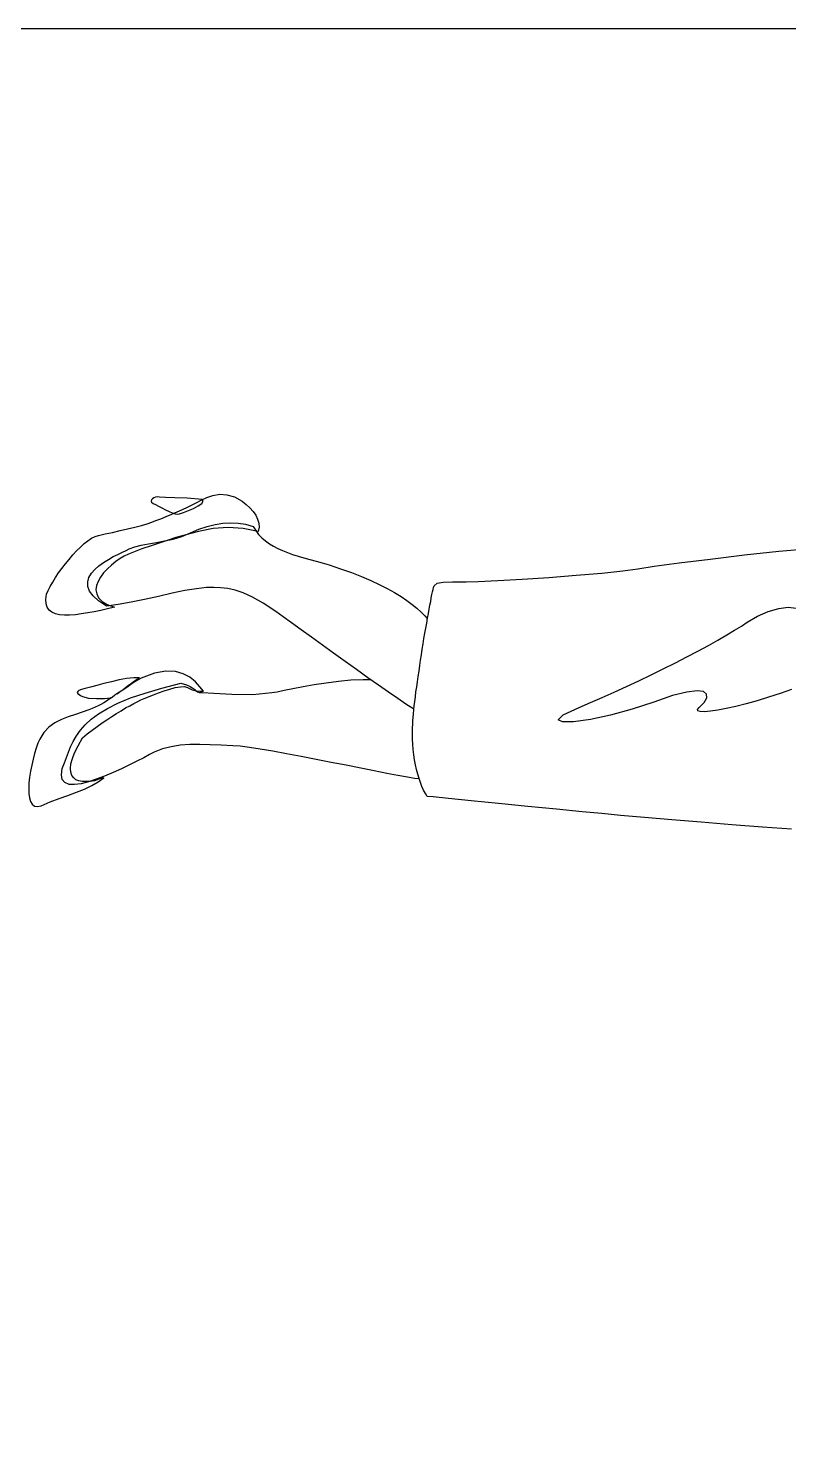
# Model space of a CAD drawing. Header units: feet. Extents: x 50754 to 76410, y 49660 to 67674.
# Drawn here: x 70066.9 to 70111.4, y 54985.7 to 55068.7 of the extents above; entities that cross this region are included whole.
import ezdxf

# ---------------------------------------------------------------- set-up
doc = ezdxf.new("R2010")
doc.units = ezdxf.units.FT
doc.linetypes.add('Amconstr', pattern=[9999, 9999, 0])
for name, color, linetype in [('1_MAN', 7, 'Continuous'), ('CKS_PROPERTY LINE', 5, 'Continuous'), ('MS GATE', 1, 'Continuous')]:
    doc.layers.add(name, color=color, linetype=linetype)

# ---------------------------------------------------------------- blocks, each defined once
blk = doc.blocks.new('admin enlclave road')
at = {"layer": '1_MAN', "color": 253, "linetype": 'Continuous'}
for points in [[(44845.1963, -5350.2884), (44845.1565, -5350.2909), (44845.1147, -5350.2935), (44845.0726, -5350.2958), (44845.032, -5350.2979), (44844.9946, -5350.2999), (44844.9619, -5350.3015), (44844.9361, -5350.3026), (44844.9089, -5350.3037), (44844.8738, -5350.3051), (44844.8344, -5350.3065), (44844.794, -5350.3081), (44844.7563, -5350.3096), (44844.7251, -5350.3107), (44844.7038, -5350.3115), (44844.6958, -5350.3118), (44844.6927, -5350.3082), (44844.6897, -5350.3039), (44844.6867, -5350.2995), (44844.6839, -5350.2943), (44844.6813, -5350.2891), (44844.6787, -5350.2834), (44844.6762, -5350.2773), (44844.674, -5350.271), (44844.6718, -5350.2644), (44844.6698, -5350.2578), (44844.6681, -5350.2508), (44844.6666, -5350.2436), (44844.6653, -5350.2366), (44844.6641, -5350.2296), (44844.6631, -5350.2223), (44844.6624, -5350.2153), (44844.6621, -5350.2113), (44844.6618, -5350.2071), (44844.6617, -5350.2021), (44844.6615, -5350.1968), (44844.6612, -5350.1913), (44844.6612, -5350.1852), (44844.6611, -5350.1788), (44844.661, -5350.1719), (44844.6611, -5350.165), (44844.6611, -5350.1579), (44844.6612, -5350.1507), (44844.6613, -5350.1432), (44844.6613, -5350.1356), (44844.6613, -5350.1281), (44844.6616, -5350.1204), (44844.6616, -5350.1129), (44844.6619, -5350.1052), (44844.6619, -5350.0978), (44844.6622, -5350.0906), (44844.6623, -5350.0834), (44844.6627, -5350.0765), (44844.6628, -5350.0698), (44844.6633, -5350.0634), (44844.6635, -5350.0572), (44844.6638, -5350.0514), (44844.6641, -5350.0463), (44844.6642, -5350.0412), (44844.6644, -5350.0369), (44844.6649, -5350.0329), (44844.665, -5350.0297), (44844.6655, -5350.027), (44844.6657, -5350.0248), (44844.6693, -5350.0204), (44844.6772, -5350.0177), (44844.6899, -5350.0157), (44844.7084, -5350.0134), (44844.725, -5350.0106), (44844.7512, -5350.0056), (44844.784, -5349.9993), (44844.8201, -5349.9917), (44844.8567, -5349.9837), (44844.8909, -5349.9761), (44844.9191, -5349.969), (44844.9391, -5349.9634), (44844.9607, -5349.957), (44844.9942, -5349.9476), (44845.0357, -5349.9366), (44845.0813, -5349.9247), (44845.1272, -5349.9134), (44845.1699, -5349.9035)], [(44844.417, -5349.9836), (44844.3961, -5349.9825), (44844.3756, -5349.9838), (44844.3554, -5349.9879), (44844.3357, -5349.9948), (44844.3259, -5349.9988), (44844.3161, -5350.0031), (44844.3064, -5350.0073), (44844.2962, -5350.0122), (44844.2857, -5350.0171), (44844.2743, -5350.0229), (44844.2624, -5350.029), (44844.2493, -5350.0362), (44844.2449, -5350.0386), (44844.2397, -5350.042), (44844.2345, -5350.0461), (44844.2291, -5350.0511), (44844.224, -5350.0566), (44844.2192, -5350.0626), (44844.2147, -5350.0685), (44844.2114, -5350.0748), (44844.2088, -5350.0813), (44844.2075, -5350.0873), (44844.2075, -5350.0931), (44844.2093, -5350.0984), (44844.2126, -5350.1033), (44844.218, -5350.1076), (44844.2256, -5350.1111), (44844.2358, -5350.1134), (44844.2269, -5350.1167), (44844.2181, -5350.12), (44844.2092, -5350.1231), (44844.2006, -5350.1259), (44844.1922, -5350.1286), (44844.1843, -5350.1308), (44844.1765, -5350.1324), (44844.1695, -5350.1334), (44844.1629, -5350.1337), (44844.1573, -5350.1332), (44844.152, -5350.1318), (44844.148, -5350.1294), (44844.1446, -5350.1259), (44844.1424, -5350.1214), (44844.1411, -5350.1155), (44844.1411, -5350.1081), (44844.1428, -5350.1028), (44844.1449, -5350.0969), (44844.1475, -5350.0908), (44844.1503, -5350.084), (44844.1536, -5350.0772), (44844.1571, -5350.0703), (44844.1612, -5350.0634), (44844.1654, -5350.0567), (44844.1695, -5350.05), (44844.1739, -5350.0436), (44844.1784, -5350.0379), (44844.183, -5350.0325), (44844.1874, -5350.0279), (44844.1919, -5350.0239), (44844.1965, -5350.0209), (44844.2007, -5350.0187), (44844.2096, -5350.0153), (44844.2194, -5350.0119), (44844.2293, -5350.0081), (44844.2391, -5350.0044), (44844.2484, -5350.0007), (44844.2572, -5349.9974), (44844.2647, -5349.994), (44844.2707, -5349.991), (44844.2761, -5349.9879), (44844.2825, -5349.9844), (44844.2891, -5349.9803), (44844.2962, -5349.9761), (44844.3034, -5349.9719), (44844.31, -5349.9678), (44844.3163, -5349.9638), (44844.3216, -5349.9601), (44844.3272, -5349.9562), (44844.3335, -5349.9516), (44844.3408, -5349.9472), (44844.3488, -5349.9431), (44844.3577, -5349.9403), (44844.3676, -5349.9395), (44844.3782, -5349.941), (44844.3896, -5349.9452), (44844.3955, -5349.9492), (44844.4011, -5349.9532), (44844.4062, -5349.9575), (44844.4105, -5349.962), (44844.4138, -5349.9668), (44844.4162, -5349.9721), (44844.4172, -5349.9775), (44844.417, -5349.9836)], [(44844.3349, -5349.9506), (44844.3144, -5349.9516), (44844.2976, -5349.9533), (44844.2848, -5349.9548), (44844.2766, -5349.9552), (44844.2737, -5349.9553), (44844.2712, -5349.9559), (44844.269, -5349.9573), (44844.2671, -5349.9589), (44844.266, -5349.9606), (44844.2659, -5349.9622), (44844.2667, -5349.9637), (44844.269, -5349.965), (44844.2723, -5349.9661), (44844.2768, -5349.9679), (44844.2818, -5349.9696), (44844.2871, -5349.9713), (44844.2921, -5349.9729), (44844.2968, -5349.9742), (44844.3008, -5349.9749), (44844.3035, -5349.9751), (44844.3068, -5349.9741), (44844.3121, -5349.9715), (44844.3182, -5349.968), (44844.3249, -5349.9642), (44844.3306, -5349.96), (44844.3349, -5349.9559), (44844.3365, -5349.9528), (44844.3349, -5349.9506)], [(44844.6613, -5350.1958), (44844.6599, -5350.1952), (44844.6497, -5350.1905), (44844.6375, -5350.1845), (44844.6238, -5350.1776), (44844.6087, -5350.1698), (44844.5929, -5350.1617), (44844.5761, -5350.1528), (44844.5592, -5350.1437), (44844.542, -5350.1347), (44844.5254, -5350.1258), (44844.5091, -5350.1172), (44844.4936, -5350.109), (44844.4793, -5350.1014), (44844.4667, -5350.0946), (44844.4556, -5350.089), (44844.4371, -5350.0801), (44844.4214, -5350.0738), (44844.4081, -5350.0695), (44844.3964, -5350.0674), (44844.3862, -5350.0667), (44844.3764, -5350.067), (44844.367, -5350.068), (44844.3571, -5350.0694), (44844.3438, -5350.0728), (44844.3282, -5350.0776), (44844.3115, -5350.0836), (44844.2936, -5350.0903), (44844.2754, -5350.097), (44844.2575, -5350.1035), (44844.2405, -5350.109), (44844.2249, -5350.1133), (44844.2132, -5350.1077), (44844.2047, -5350.102), (44844.1991, -5350.0959), (44844.1959, -5350.0899), (44844.1951, -5350.0837), (44844.1958, -5350.0777), (44844.1984, -5350.0715), (44844.2021, -5350.0657), (44844.2072, -5350.06), (44844.2126, -5350.0547), (44844.2188, -5350.0496), (44844.2247, -5350.0448), (44844.2308, -5350.0408), (44844.2364, -5350.0371), (44844.2413, -5350.0338), (44844.2449, -5350.0314), (44844.2521, -5350.0275), (44844.2606, -5350.024), (44844.2703, -5350.0208), (44844.2807, -5350.0175), (44844.2916, -5350.0139), (44844.303, -5350.0097), (44844.3142, -5350.0044), (44844.3253, -5349.9981), (44844.336, -5349.9916), (44844.3465, -5349.9864), (44844.357, -5349.9821), (44844.3672, -5349.9788), (44844.3775, -5349.9769), (44844.388, -5349.9759), (44844.3984, -5349.9761), (44844.409, -5349.9776), (44844.4134, -5349.9828), (44844.418, -5349.9875), (44844.4231, -5349.9916), (44844.4286, -5349.9951), (44844.4344, -5349.9982), (44844.4403, -5350.0009), (44844.4467, -5350.0032), (44844.4533, -5350.0049), (44844.4604, -5350.0066), (44844.4678, -5350.0082), (44844.4757, -5350.0095), (44844.4838, -5350.0108), (44844.4922, -5350.0118), (44844.5009, -5350.013), (44844.5098, -5350.0144), (44844.5193, -5350.0158), (44844.5356, -5350.0188), (44844.5512, -5350.022), (44844.5655, -5350.0253), (44844.5787, -5350.0291), (44844.5912, -5350.033), (44844.6026, -5350.0369), (44844.6132, -5350.0411), (44844.6229, -5350.0453), (44844.6316, -5350.0494), (44844.6394, -5350.0539), (44844.6467, -5350.0582), (44844.6531, -5350.0627), (44844.6587, -5350.0669), (44844.6627, -5350.0704), (44844.6629, -5350.0703)], [(44845.1704, -5350.0985), (44845.1556, -5350.1061), (44845.1407, -5350.1135), (44845.1257, -5350.1203), (44845.1114, -5350.1265), (44845.0978, -5350.1321), (44845.0852, -5350.1367), (44845.074, -5350.1404), (44845.0643, -5350.1433), (44845.0564, -5350.1452), (44845.0506, -5350.1457), (44845.0471, -5350.1452), (44845.0463, -5350.1434), (44845.0483, -5350.1402), (44845.0541, -5350.1325), (44845.0569, -5350.1258), (44845.056, -5350.1208), (44845.0513, -5350.118), (44845.0423, -5350.1182), (44845.0287, -5350.1217), (44845.0098, -5350.129), (44844.9858, -5350.1414), (44844.9577, -5350.1553), (44844.9294, -5350.1674), (44844.9029, -5350.1769), (44844.8806, -5350.1832), (44844.8653, -5350.1853), (44844.8594, -5350.1832), (44844.8653, -5350.1757), (44844.8855, -5350.1626), (44844.9, -5350.154), (44844.9149, -5350.145), (44844.9303, -5350.1355), (44844.9457, -5350.1256), (44844.9615, -5350.1152), (44844.9771, -5350.1049), (44844.9924, -5350.0946), (44845.0077, -5350.0842), (44845.0222, -5350.0737), (44845.0359, -5350.0639), (44845.0492, -5350.0544), (44845.0612, -5350.0453), (44845.0722, -5350.0366), (44845.0821, -5350.0289), (44845.0907, -5350.0219), (44845.0975, -5350.0156), (44845.1104, -5350.0054), (44845.1241, -5349.9969), (44845.1379, -5349.991), (44845.1504, -5349.9877), (44845.1612, -5349.9872)], [(44844.6815, -5350.2896), (44844.675, -5350.2897), (44844.6652, -5350.2895), (44844.6521, -5350.2889), (44844.6366, -5350.2881), (44844.6192, -5350.287), (44844.6002, -5350.2859), (44844.5799, -5350.2847), (44844.559, -5350.2836), (44844.5379, -5350.2823), (44844.517, -5350.2812), (44844.497, -5350.2802), (44844.478, -5350.2793), (44844.4604, -5350.2789), (44844.4453, -5350.2785), (44844.4323, -5350.2787), (44844.4226, -5350.2793), (44844.4066, -5350.2807), (44844.3916, -5350.2822), (44844.3773, -5350.2837), (44844.3637, -5350.2858), (44844.3508, -5350.2883), (44844.3389, -5350.2921), (44844.3275, -5350.2966), (44844.317, -5350.3028), (44844.3112, -5350.3068), (44844.3037, -5350.3121), (44844.2952, -5350.318), (44844.2858, -5350.3246), (44844.2755, -5350.3313), (44844.2648, -5350.3381), (44844.254, -5350.3446), (44844.2434, -5350.3503), (44844.2332, -5350.3552), (44844.2236, -5350.3592), (44844.2149, -5350.3614), (44844.2076, -5350.3622), (44844.2015, -5350.3606), (44844.1973, -5350.3569), (44844.1952, -5350.3509), (44844.1952, -5350.3418), (44844.1971, -5350.3341), (44844.1987, -5350.3265), (44844.2006, -5350.3188), (44844.2024, -5350.3109), (44844.2051, -5350.3031), (44844.2082, -5350.2949), (44844.2126, -5350.2866), (44844.2181, -5350.2782), (44844.2254, -5350.2698), (44844.2343, -5350.2611), (44844.2453, -5350.2522), (44844.2586, -5350.2429), (44844.2746, -5350.2335), (44844.2934, -5350.2241), (44844.3152, -5350.2142), (44844.3403, -5350.2041), (44844.3482, -5350.2051), (44844.3537, -5350.2068), (44844.3573, -5350.2084), (44844.3602, -5350.2098), (44844.3623, -5350.2114), (44844.3643, -5350.2125), (44844.367, -5350.2131), (44844.371, -5350.2129), (44844.387, -5350.2115), (44844.4116, -5350.2094), (44844.4398, -5350.2058), (44844.4653, -5350.1999), (44844.4724, -5350.1976), (44844.4817, -5350.1942), (44844.4934, -5350.1902), (44844.5068, -5350.1857), (44844.5215, -5350.1808), (44844.5374, -5350.1762), (44844.5537, -5350.1718), (44844.5705, -5350.1679), (44844.587, -5350.1649), (44844.5966, -5350.1636)], [(44844.3725, -5350.2108), (44844.3665, -5350.2053), (44844.3596, -5350.1993), (44844.3514, -5350.1943), (44844.3417, -5350.1909), (44844.3306, -5350.1892), (44844.3175, -5350.1905), (44844.3025, -5350.1955), (44844.2852, -5350.2045), (44844.2795, -5350.2093), (44844.2742, -5350.2137), (44844.2695, -5350.2181), (44844.265, -5350.2221), (44844.2608, -5350.2259), (44844.2567, -5350.2294), (44844.253, -5350.2328), (44844.2495, -5350.2362), (44844.2459, -5350.2391), (44844.2426, -5350.2422), (44844.2393, -5350.245), (44844.2356, -5350.2477), (44844.232, -5350.2503), (44844.2284, -5350.2526), (44844.2247, -5350.255), (44844.2205, -5350.2574), (44844.2118, -5350.2618), (44844.2029, -5350.266), (44844.1937, -5350.2707), (44844.1848, -5350.2756), (44844.1766, -5350.2812), (44844.1693, -5350.2883), (44844.1633, -5350.2966), (44844.1591, -5350.3065), (44844.1575, -5350.3123), (44844.156, -5350.3191), (44844.1547, -5350.3267), (44844.1537, -5350.3348), (44844.153, -5350.3431), (44844.1525, -5350.3514), (44844.1524, -5350.3599), (44844.1527, -5350.3679), (44844.1534, -5350.3752), (44844.1544, -5350.3822), (44844.1562, -5350.3881), (44844.1582, -5350.3928), (44844.1611, -5350.3962), (44844.1645, -5350.3981), (44844.1685, -5350.3983), (44844.1733, -5350.3966), (44844.1848, -5350.3897), (44844.1964, -5350.3833), (44844.2078, -5350.3775), (44844.2187, -5350.3715), (44844.2291, -5350.3658), (44844.2383, -5350.3598), (44844.2465, -5350.3536), (44844.2533, -5350.3469), (44844.247, -5350.3498), (44844.2413, -5350.3525), (44844.2355, -5350.3544), (44844.2298, -5350.3554), (44844.2248, -5350.3561), (44844.22, -5350.3557), (44844.2158, -5350.3547), (44844.2124, -5350.3525), (44844.2096, -5350.3497), (44844.2074, -5350.3455), (44844.2065, -5350.3406), (44844.2061, -5350.3342), (44844.207, -5350.3267), (44844.209, -5350.3182), (44844.2124, -5350.3082), (44844.2169, -5350.2967), (44844.2227, -5350.2903), (44844.2285, -5350.2842), (44844.2346, -5350.2783), (44844.2407, -5350.2727), (44844.2466, -5350.2674), (44844.2527, -5350.262), (44844.2584, -5350.257), (44844.2644, -5350.2525), (44844.2699, -5350.248), (44844.2752, -5350.2441), (44844.2803, -5350.2405), (44844.2851, -5350.2371), (44844.2892, -5350.2342), (44844.2932, -5350.2318), (44844.2966, -5350.2297), (44844.2995, -5350.228), (44844.3052, -5350.2248), (44844.3119, -5350.2213), (44844.319, -5350.2174), (44844.3263, -5350.214), (44844.3335, -5350.2108), (44844.3402, -5350.2089), (44844.3459, -5350.2078), (44844.3502, -5350.2086), (44844.3569, -5350.2108), (44844.3626, -5350.2116), (44844.3676, -5350.2115), (44844.3725, -5350.2108)], [(44844.2558, -5350.2303), (44844.2581, -5350.2278), (44844.2631, -5350.2232), (44844.2679, -5350.218), (44844.2731, -5350.213), (44844.2783, -5350.2084), (44844.2833, -5350.2045), (44844.2752, -5350.2056), (44844.2657, -5350.208), (44844.2558, -5350.2112), (44844.2457, -5350.215), (44844.2357, -5350.219), (44844.2264, -5350.2229), (44844.2181, -5350.2262), (44844.2113, -5350.229), (44844.2063, -5350.231), (44844.2031, -5350.233), (44844.2017, -5350.2345), (44844.2014, -5350.2359), (44844.2024, -5350.2371), (44844.2041, -5350.2385), (44844.2064, -5350.2395), (44844.2092, -5350.2404), (44844.2175, -5350.2414), (44844.2286, -5350.2407), (44844.2395, -5350.2392), (44844.2474, -5350.237), (44844.2504, -5350.2353), (44844.2506, -5350.235), (44844.2506, -5350.235)]]:
    blk.add_lwpolyline(points, dxfattribs=at)
at = {"layer": 'CKS_PROPERTY LINE', "color": 253, "lineweight": -3}
blk.add_lwpolyline([(44503.3515, -5420.2847, -0.126728), (44591.9967, -5383.9808), (44858.5495, -5347.3451)], format="xyb", dxfattribs=at)

msp = doc.modelspace()

# ---------------------------------------------------------------- block references
at = {"layer": 'MS GATE', "linetype": 'Amconstr', "lineweight": 25, "xscale": 42.66674600251998, "yscale": 42.66674600251998, "zscale": 42.66674600251998, "rotation": 352.174150691152}
msp.add_blockref('admin enlclave road', (-1794383.54152, 541708.42207), dxfattribs=at)

doc.saveas('drawing.dxf')
